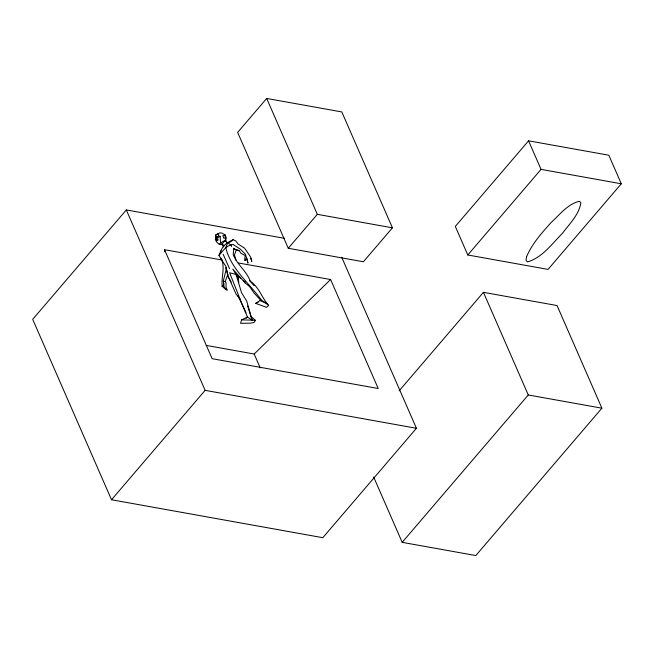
<?xml version="1.0" encoding="UTF-8"?>
<svg xmlns="http://www.w3.org/2000/svg" width="654" height="654" viewBox="0 0 654 654"><rect width="100%" height="100%" fill="white"/><g stroke="black" fill="none" stroke-linecap="round" stroke-linejoin="round"><path stroke-width="0.98" d="M226.014 267.756L225.973 270.355L223.259 281.146L224.044 284.384M216.27 240.836L216.245 241.604L219.27 244.351L220.398 244.645L221.91 244.163L225.27 240.239L225.957 237.492L225.352 235.039L222.074 233.135L219.858 232.816L215.73 234.941L215.395 239.65L216.27 240.836L216.597 238.285L218.542 235.971L218.616 233.74M246.525 258.829L245.193 260.357L246.615 257.684L247.98 263.153L245.52 254.341L240.304 249.149L233.02 244.424C226.48 245.07 222.908 251.022 218.943 255.501L225.998 266.644L227.715 275.285L236.053 294.079L239.985 298.968L247.449 317.035L252.158 320.141L255.403 320.346L254.202 322.365L250.727 323.141L240.59 323.321L241.596 319.871L247.449 317.035L246.076 318.294M233.772 248.25L233.208 254.659C237.059 264.576 246.599 271.034 250.319 281.261C259.213 287.139 261.772 297.864 268.655 305.467L266.546 307.331L255.714 303.374L260.088 300.538L261.69 300.39L267.249 303.824L260.088 300.538M225.957 237.492L225.867 241.449M244.621 260.341L245.152 255.559L240.721 253.114L239.56 251.079L233.413 248.741M220.153 236.307L216.597 238.285L215.395 239.65L216.147 237.606L218.542 235.971L220.153 236.307L220.529 242.887L219.27 244.351M220.553 252.387C221.861 245.945 227.51 242.176 233.184 239.675L235.832 240.983L238.007 243.975L244.531 248.111L250.637 256.989L251.815 261.437L250.76 258.265M238.555 276.56L238.219 278.391L238.808 282.381M217.774 240.353L218.125 239.037L216.335 239.626L216.776 240.615L217.774 240.353L216.335 239.626L216.597 238.285L215.73 234.941L217.905 233.903M225.826 288.896L227.175 290.229L226.006 287.196L226.071 283.108L225.238 281.514L227.911 274.181M236.503 249.37L234.443 254.929L236.208 260.611M218.943 255.501L220.848 250.76M233.184 239.675L230.764 241.735L227.698 242.765L225.769 247.531C230.723 268.753 249.321 283.247 261.69 300.39M238.972 276.846L238.219 278.391L232.799 269.039L245.364 283.19L250.278 286.942M284.539 238.342L126.312 209.934L32.7 319.348L111.515 499.754L322.823 537.694L416.434 428.28L341.707 257.226M266.685 98.443L237.639 132.394L288.275 248.275L363.395 261.763L392.441 227.821L341.805 111.932L266.685 98.443L317.313 214.332L392.441 227.821M288.275 248.275L317.313 214.332M111.515 499.754L205.127 390.34L416.434 428.28M528.571 140.814L455.315 226.431L467.798 254.986L548.052 269.399L621.3 183.782L608.825 155.219L528.571 140.814L541.046 169.37L621.3 183.782M467.798 254.986L541.046 169.37M399.161 390.83L483.437 292.33L557.053 305.549L601.893 408.186L475.81 555.557L402.194 542.338L373.663 477.019M402.194 542.338L528.277 394.975L601.893 408.186M206.165 345.402L254.185 354.018L330.605 279.528L378.225 388.509L212.141 358.694L164.53 249.705L221.551 259.94M220.529 242.887L225.27 240.239L227.036 242.855M255.714 303.374L258.273 302.099M241.596 319.871L252.158 320.141L247.621 305.99M238.563 262.998L330.605 279.528M223.259 281.146L225.238 281.514M240.697 278.302L236.094 274.476L229.619 272.751L239.985 298.968M233.47 248.708L239.135 250.523M227.698 242.765L230.813 244.825L231.671 246.615M243.77 280.852L245.307 282.127M267.11 304.143L268.655 305.467M251.144 316.544L255.403 320.346M254.169 285.741L249.501 280.443M260.995 300.497L253.866 292.82L248.373 284.678M222.049 243.517L223.791 245.651L223.554 246.926L221.91 244.163M231.222 282.078L228.14 276.83L226.104 267.6M229.538 268.737L223.161 254.243M246.018 312.751L237.933 295.739M221.117 258.183L221.976 259.949M483.437 292.33L528.277 394.975M254.185 354.018L260.235 367.875M126.312 209.934L205.127 390.34M252.158 320.141L246.722 301.167L241.53 292.681L236.094 274.476M221.109 258.355C225.507 267.47 221.117 276.814 222.164 286.256L225.565 289.354L223.611 285.602L223.48 281.972M164.53 249.705L164.677 251.741M526.462 257.055L526.053 260.48L527.508 261.927C542.28 257.651 552.074 243.738 562.514 233.225C569.471 223.84 579.06 214.716 580.875 202.724L579.411 201.268C567.803 203.974 559.914 214.504 551.436 222.18C541.913 232.808 531.972 243.705 526.462 257.055M223.725 285.446L222.164 286.256L223.725 285.446M225.05 235.121L222.9 235.563L223.693 238.113L225.213 238.236L225.05 235.121"/></g></svg>
